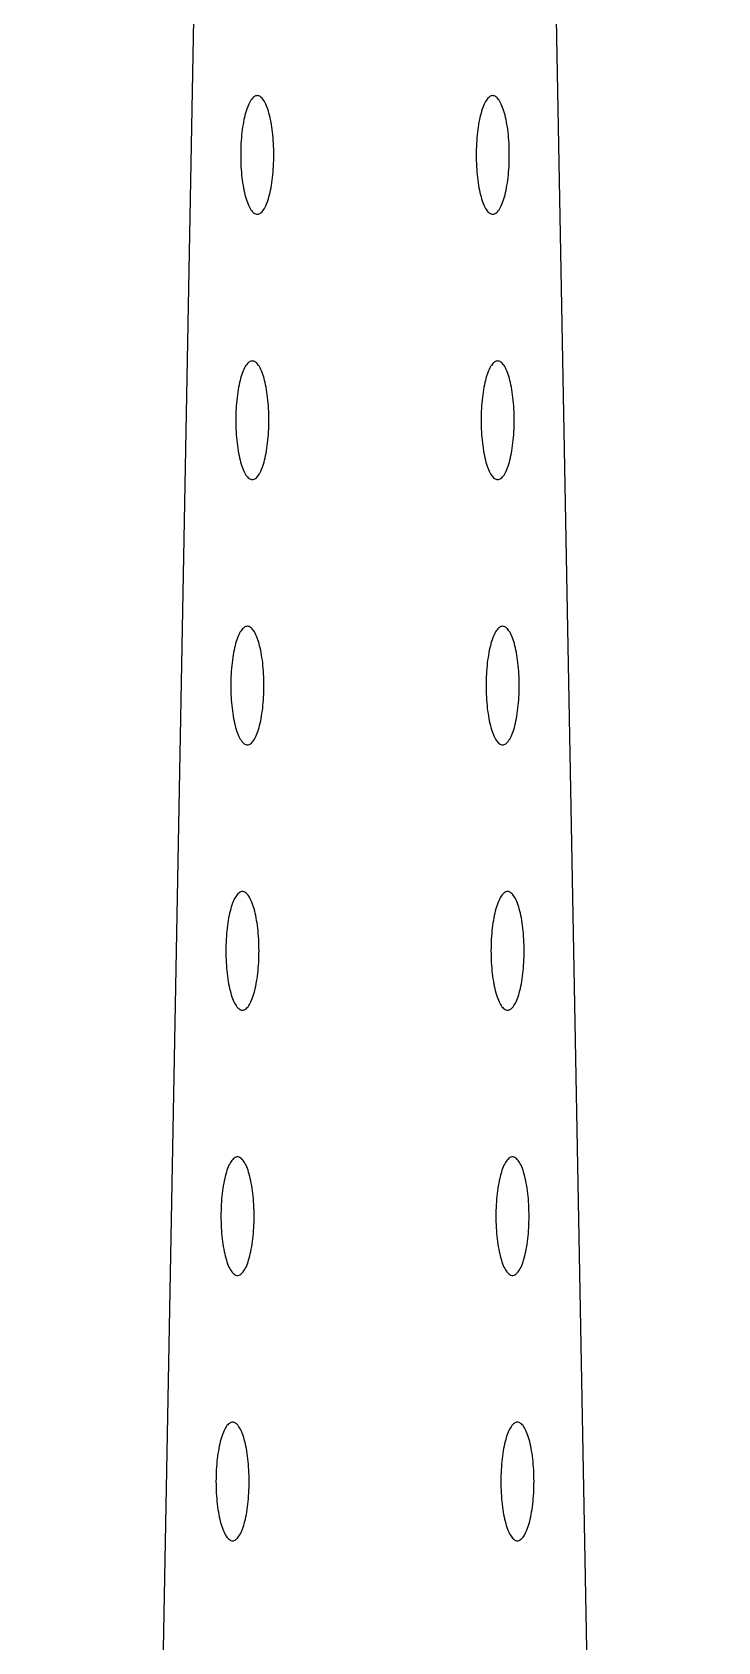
# Model space of a CAD drawing. Extents: x -1.3 to 1.3, y -33.6 to -9.7.
# Drawn here: x -1.29 to 1.29, y -27.56 to -21.5 of the extents above; entities that cross this region are included whole.
import ezdxf

# ---------------------------------------------------------------- set-up
doc = ezdxf.new("R2010")
doc.units = 0
doc.layers.get('0').update_dxf_attribs({"linetype": 'CONTINUOUS'})

msp = doc.modelspace()

# ---------------------------------------------------------------- linework, layer by layer
msp.add_lwpolyline([(-0.996759, -31.628979), (-0.998419, -31.628979, 0.00880024), (-1.292748, -33.628979), (1.292748, -33.628979, 0.00880024), (0.998419, -31.628979), (0.996759, -31.628979, -0.40877184), (0.87178, -31.506306), (0.47468, -10.176365, 0.98675719), (-0.47468, -10.176365), (-0.87178, -31.506306, -0.40877184)], format="xyb", close=True)
for points in [[(-0.444004, -22.1829, 0), (-0.440938, -22.1827, 0), (-0.437878, -22.1819, 0), (-0.434834, -22.1805, 0), (-0.431811, -22.1786, 0), (-0.428818, -22.1762, 0), (-0.425862, -22.1733, 0), (-0.422949, -22.1699, 0), (-0.420087, -22.1659, 0), (-0.417282, -22.1615, 0), (-0.414542, -22.1566, 0), (-0.411873, -22.1511, 0), (-0.409281, -22.1453, 0), (-0.406773, -22.139, 0), (-0.404355, -22.1322, 0), (-0.402032, -22.1251, 0), (-0.39981, -22.1175, 0), (-0.397695, -22.1096, 0), (-0.395691, -22.1013, 0), (-0.393804, -22.0926, 0), (-0.392037, -22.0836, 0), (-0.390396, -22.0744, 0), (-0.388884, -22.0648, 0), (-0.387505, -22.055, 0), (-0.386262, -22.045, 0), (-0.385158, -22.0348, 0), (-0.384196, -22.0244, 0), (-0.383377, -22.0138, 0), (-0.382705, -22.0031, 0), (-0.382181, -21.9923, 0), (-0.381805, -21.9814, 0), (-0.38158, -21.9705, 0), (-0.381504, -21.9595, 0), (-0.38158, -21.9486, 0), (-0.381805, -21.9376, 0), (-0.382181, -21.9268, 0), (-0.382705, -21.9159, 0), (-0.383377, -21.9052, 0), (-0.384196, -21.8947, 0), (-0.385158, -21.8843, 0), (-0.386262, -21.874, 0), (-0.387505, -21.864, 0), (-0.388884, -21.8542, 0), (-0.390396, -21.8447, 0), (-0.392037, -21.8354, 0), (-0.393804, -21.8265, 0), (-0.395691, -21.8178, 0), (-0.397695, -21.8095, 0), (-0.39981, -21.8016, 0), (-0.402032, -21.794, 0), (-0.404355, -21.7868, 0), (-0.406773, -21.7801, 0), (-0.409281, -21.7738, 0), (-0.411873, -21.7679, 0), (-0.414542, -21.7625, 0), (-0.417282, -21.7576, 0), (-0.420087, -21.7531, 0), (-0.422949, -21.7492, 0), (-0.425862, -21.7458, 0), (-0.428818, -21.7428, 0), (-0.431811, -21.7404, 0), (-0.434834, -21.7385, 0), (-0.437878, -21.7372, 0), (-0.440938, -21.7364, 0), (-0.444004, -21.7361, 0), (-0.447071, -21.7364, 0), (-0.45013, -21.7372, 0), (-0.453175, -21.7385, 0), (-0.456197, -21.7404, 0), (-0.459191, -21.7428, 0), (-0.462147, -21.7458, 0), (-0.46506, -21.7492, 0), (-0.467922, -21.7531, 0), (-0.470727, -21.7576, 0), (-0.473467, -21.7625, 0), (-0.476136, -21.7679, 0), (-0.478727, -21.7738, 0), (-0.481236, -21.7801, 0), (-0.483654, -21.7868, 0), (-0.485977, -21.794, 0), (-0.488198, -21.8016, 0), (-0.490314, -21.8095, 0), (-0.492317, -21.8178, 0), (-0.494205, -21.8265, 0), (-0.495971, -21.8354, 0), (-0.497612, -21.8447, 0), (-0.499124, -21.8542, 0), (-0.500504, -21.864, 0), (-0.501747, -21.874, 0), (-0.502851, -21.8843, 0), (-0.503813, -21.8947, 0), (-0.504631, -21.9052, 0), (-0.505303, -21.9159, 0), (-0.505828, -21.9268, 0), (-0.506203, -21.9376, 0), (-0.506429, -21.9486, 0), (-0.506504, -21.9595, 0), (-0.506429, -21.9705, 0), (-0.506203, -21.9814, 0), (-0.505828, -21.9923, 0), (-0.505303, -22.0031, 0), (-0.504631, -22.0138, 0), (-0.503813, -22.0244, 0), (-0.502851, -22.0348, 0), (-0.501747, -22.045, 0), (-0.500504, -22.055, 0), (-0.499124, -22.0648, 0), (-0.497612, -22.0744, 0), (-0.495971, -22.0836, 0), (-0.494205, -22.0926, 0), (-0.492317, -22.1013, 0), (-0.490314, -22.1096, 0), (-0.488198, -22.1175, 0), (-0.485977, -22.1251, 0), (-0.483654, -22.1322, 0), (-0.481236, -22.139, 0), (-0.478727, -22.1453, 0), (-0.476136, -22.1511, 0), (-0.473467, -22.1566, 0), (-0.470727, -22.1615, 0), (-0.467922, -22.1659, 0), (-0.46506, -22.1699, 0), (-0.462147, -22.1733, 0), (-0.459191, -22.1762, 0), (-0.456197, -22.1786, 0), (-0.453175, -22.1805, 0), (-0.45013, -22.1819, 0), (-0.447071, -22.1827, 0), (-0.444004, -22.1829, 0)], [(0.444004, -22.1829, 0), (0.447071, -22.1827, 0), (0.45013, -22.1819, 0), (0.453175, -22.1805, 0), (0.456197, -22.1786, 0), (0.459191, -22.1762, 0), (0.462147, -22.1733, 0), (0.46506, -22.1699, 0), (0.467922, -22.1659, 0), (0.470727, -22.1615, 0), (0.473467, -22.1566, 0), (0.476136, -22.1511, 0), (0.478727, -22.1453, 0), (0.481236, -22.139, 0), (0.483654, -22.1322, 0), (0.485977, -22.1251, 0), (0.488198, -22.1175, 0), (0.490314, -22.1096, 0), (0.492317, -22.1013, 0), (0.494205, -22.0926, 0), (0.495971, -22.0836, 0), (0.497612, -22.0744, 0), (0.499124, -22.0648, 0), (0.500504, -22.055, 0), (0.501747, -22.045, 0), (0.502851, -22.0348, 0), (0.503813, -22.0244, 0), (0.504631, -22.0138, 0), (0.505303, -22.0031, 0), (0.505828, -21.9923, 0), (0.506203, -21.9814, 0), (0.506429, -21.9705, 0), (0.506504, -21.9595, 0), (0.506429, -21.9486, 0), (0.506203, -21.9376, 0), (0.505828, -21.9268, 0), (0.505303, -21.9159, 0), (0.504631, -21.9052, 0), (0.503813, -21.8947, 0), (0.502851, -21.8843, 0), (0.501747, -21.874, 0), (0.500504, -21.864, 0), (0.499124, -21.8542, 0), (0.497612, -21.8447, 0), (0.495971, -21.8354, 0), (0.494205, -21.8265, 0), (0.492317, -21.8178, 0), (0.490314, -21.8095, 0), (0.488198, -21.8016, 0), (0.485977, -21.794, 0), (0.483654, -21.7868, 0), (0.481236, -21.7801, 0), (0.478727, -21.7738, 0), (0.476136, -21.7679, 0), (0.473467, -21.7625, 0), (0.470727, -21.7576, 0), (0.467922, -21.7531, 0), (0.46506, -21.7492, 0), (0.462147, -21.7458, 0), (0.459191, -21.7428, 0), (0.456197, -21.7404, 0), (0.453175, -21.7385, 0), (0.45013, -21.7372, 0), (0.447071, -21.7364, 0), (0.444004, -21.7361, 0), (0.440938, -21.7364, 0), (0.437878, -21.7372, 0), (0.434834, -21.7385, 0), (0.431811, -21.7404, 0), (0.428818, -21.7428, 0), (0.425862, -21.7458, 0), (0.422949, -21.7492, 0), (0.420087, -21.7531, 0), (0.417282, -21.7576, 0), (0.414542, -21.7625, 0), (0.411873, -21.7679, 0), (0.409281, -21.7738, 0), (0.406773, -21.7801, 0), (0.404355, -21.7868, 0), (0.402032, -21.794, 0), (0.39981, -21.8016, 0), (0.397695, -21.8095, 0), (0.395691, -21.8178, 0), (0.393804, -21.8265, 0), (0.392037, -21.8354, 0), (0.390396, -21.8447, 0), (0.388884, -21.8542, 0), (0.387505, -21.864, 0), (0.386262, -21.874, 0), (0.385158, -21.8843, 0), (0.384196, -21.8947, 0), (0.383377, -21.9052, 0), (0.382705, -21.9159, 0), (0.382181, -21.9268, 0), (0.381805, -21.9376, 0), (0.38158, -21.9486, 0), (0.381504, -21.9595, 0), (0.38158, -21.9705, 0), (0.381805, -21.9814, 0), (0.382181, -21.9923, 0), (0.382705, -22.0031, 0), (0.383377, -22.0138, 0), (0.384196, -22.0244, 0), (0.385158, -22.0348, 0), (0.386262, -22.045, 0), (0.387505, -22.055, 0), (0.388884, -22.0648, 0), (0.390396, -22.0744, 0), (0.392037, -22.0836, 0), (0.393804, -22.0926, 0), (0.395691, -22.1013, 0), (0.397695, -22.1096, 0), (0.39981, -22.1175, 0), (0.402032, -22.1251, 0), (0.404355, -22.1322, 0), (0.406773, -22.139, 0), (0.409281, -22.1453, 0), (0.411873, -22.1511, 0), (0.414542, -22.1566, 0), (0.417282, -22.1615, 0), (0.420087, -22.1659, 0), (0.422949, -22.1699, 0), (0.425862, -22.1733, 0), (0.428818, -22.1762, 0), (0.431811, -22.1786, 0), (0.434834, -22.1805, 0), (0.437878, -22.1819, 0), (0.440938, -22.1827, 0), (0.444004, -22.1829, 0)], [(-0.462618, -23.1828, 0), (-0.459551, -23.1825, 0), (-0.456492, -23.1817, 0), (-0.453447, -23.1803, 0), (-0.450425, -23.1785, 0), (-0.447432, -23.1761, 0), (-0.444475, -23.1731, 0), (-0.441563, -23.1697, 0), (-0.4387, -23.1658, 0), (-0.435896, -23.1613, 0), (-0.433156, -23.1564, 0), (-0.430487, -23.151, 0), (-0.427895, -23.1451, 0), (-0.425387, -23.1388, 0), (-0.422969, -23.132, 0), (-0.420646, -23.1249, 0), (-0.418424, -23.1173, 0), (-0.416309, -23.1094, 0), (-0.414305, -23.1011, 0), (-0.412418, -23.0924, 0), (-0.410651, -23.0835, 0), (-0.40901, -23.0742, 0), (-0.407498, -23.0647, 0), (-0.406119, -23.0549, 0), (-0.404876, -23.0448, 0), (-0.403772, -23.0346, 0), (-0.402809, -23.0242, 0), (-0.401991, -23.0136, 0), (-0.401319, -23.0029, 0), (-0.400795, -22.9921, 0), (-0.400419, -22.9813, 0), (-0.400193, -22.9703, 0), (-0.400118, -22.9594, 0), (-0.400193, -22.9484, 0), (-0.400419, -22.9375, 0), (-0.400795, -22.9266, 0), (-0.401319, -22.9158, 0), (-0.401991, -22.9051, 0), (-0.402809, -22.8945, 0), (-0.403772, -22.8841, 0), (-0.404876, -22.8739, 0), (-0.406119, -22.8638, 0), (-0.407498, -22.854, 0), (-0.40901, -22.8445, 0), (-0.410651, -22.8352, 0), (-0.412418, -22.8263, 0), (-0.414305, -22.8176, 0), (-0.416309, -22.8093, 0), (-0.418424, -22.8014, 0), (-0.420646, -22.7938, 0), (-0.422969, -22.7867, 0), (-0.425387, -22.7799, 0), (-0.427895, -22.7736, 0), (-0.430487, -22.7677, 0), (-0.433156, -22.7623, 0), (-0.435896, -22.7574, 0), (-0.4387, -22.753, 0), (-0.441563, -22.749, 0), (-0.444475, -22.7456, 0), (-0.447432, -22.7427, 0), (-0.450425, -22.7403, 0), (-0.453447, -22.7384, 0), (-0.456492, -22.737, 0), (-0.459551, -22.7362, 0), (-0.462618, -22.736, 0), (-0.465685, -22.7362, 0), (-0.468744, -22.737, 0), (-0.471789, -22.7384, 0), (-0.474811, -22.7403, 0), (-0.477804, -22.7427, 0), (-0.480761, -22.7456, 0), (-0.483674, -22.749, 0), (-0.486536, -22.753, 0), (-0.48934, -22.7574, 0), (-0.49208, -22.7623, 0), (-0.49475, -22.7677, 0), (-0.497341, -22.7736, 0), (-0.499849, -22.7799, 0), (-0.502268, -22.7867, 0), (-0.504591, -22.7938, 0), (-0.506812, -22.8014, 0), (-0.508928, -22.8093, 0), (-0.510931, -22.8176, 0), (-0.512819, -22.8263, 0), (-0.514585, -22.8352, 0), (-0.516226, -22.8445, 0), (-0.517738, -22.854, 0), (-0.519117, -22.8638, 0), (-0.520361, -22.8739, 0), (-0.521465, -22.8841, 0), (-0.522427, -22.8945, 0), (-0.523245, -22.9051, 0), (-0.523917, -22.9158, 0), (-0.524442, -22.9266, 0), (-0.524817, -22.9375, 0), (-0.525043, -22.9484, 0), (-0.525118, -22.9594, 0), (-0.525043, -22.9703, 0), (-0.524817, -22.9813, 0), (-0.524442, -22.9921, 0), (-0.523917, -23.0029, 0), (-0.523245, -23.0136, 0), (-0.522427, -23.0242, 0), (-0.521465, -23.0346, 0), (-0.520361, -23.0448, 0), (-0.519117, -23.0549, 0), (-0.517738, -23.0647, 0), (-0.516226, -23.0742, 0), (-0.514585, -23.0835, 0), (-0.512819, -23.0924, 0), (-0.510931, -23.1011, 0), (-0.508928, -23.1094, 0), (-0.506812, -23.1173, 0), (-0.504591, -23.1249, 0), (-0.502268, -23.132, 0), (-0.499849, -23.1388, 0), (-0.497341, -23.1451, 0), (-0.49475, -23.151, 0), (-0.49208, -23.1564, 0), (-0.48934, -23.1613, 0), (-0.486536, -23.1658, 0), (-0.483674, -23.1697, 0), (-0.480761, -23.1731, 0), (-0.477804, -23.1761, 0), (-0.474811, -23.1785, 0), (-0.471789, -23.1803, 0), (-0.468744, -23.1817, 0), (-0.465685, -23.1825, 0), (-0.462618, -23.1828, 0)], [(0.462618, -23.1828, 0), (0.465685, -23.1825, 0), (0.468744, -23.1817, 0), (0.471789, -23.1803, 0), (0.474811, -23.1785, 0), (0.477804, -23.1761, 0), (0.480761, -23.1731, 0), (0.483674, -23.1697, 0), (0.486536, -23.1658, 0), (0.48934, -23.1613, 0), (0.49208, -23.1564, 0), (0.49475, -23.151, 0), (0.497341, -23.1451, 0), (0.499849, -23.1388, 0), (0.502268, -23.132, 0), (0.504591, -23.1249, 0), (0.506812, -23.1173, 0), (0.508928, -23.1094, 0), (0.510931, -23.1011, 0), (0.512819, -23.0924, 0), (0.514585, -23.0835, 0), (0.516226, -23.0742, 0), (0.517738, -23.0647, 0), (0.519117, -23.0549, 0), (0.520361, -23.0448, 0), (0.521465, -23.0346, 0), (0.522427, -23.0242, 0), (0.523245, -23.0136, 0), (0.523917, -23.0029, 0), (0.524442, -22.9921, 0), (0.524817, -22.9813, 0), (0.525043, -22.9703, 0), (0.525118, -22.9594, 0), (0.525043, -22.9484, 0), (0.524817, -22.9375, 0), (0.524442, -22.9266, 0), (0.523917, -22.9158, 0), (0.523245, -22.9051, 0), (0.522427, -22.8945, 0), (0.521465, -22.8841, 0), (0.520361, -22.8739, 0), (0.519117, -22.8638, 0), (0.517738, -22.854, 0), (0.516226, -22.8445, 0), (0.514585, -22.8352, 0), (0.512819, -22.8263, 0), (0.510931, -22.8176, 0), (0.508928, -22.8093, 0), (0.506812, -22.8014, 0), (0.504591, -22.7938, 0), (0.502268, -22.7867, 0), (0.499849, -22.7799, 0), (0.497341, -22.7736, 0), (0.49475, -22.7677, 0), (0.49208, -22.7623, 0), (0.48934, -22.7574, 0), (0.486536, -22.753, 0), (0.483674, -22.749, 0), (0.480761, -22.7456, 0), (0.477804, -22.7427, 0), (0.474811, -22.7403, 0), (0.471789, -22.7384, 0), (0.468744, -22.737, 0), (0.465685, -22.7362, 0), (0.462618, -22.736, 0), (0.459551, -22.7362, 0), (0.456492, -22.737, 0), (0.453447, -22.7384, 0), (0.450425, -22.7403, 0), (0.447432, -22.7427, 0), (0.444475, -22.7456, 0), (0.441563, -22.749, 0), (0.4387, -22.753, 0), (0.435896, -22.7574, 0), (0.433156, -22.7623, 0), (0.430487, -22.7677, 0), (0.427895, -22.7736, 0), (0.425387, -22.7799, 0), (0.422969, -22.7867, 0), (0.420646, -22.7938, 0), (0.418424, -22.8014, 0), (0.416309, -22.8093, 0), (0.414305, -22.8176, 0), (0.412418, -22.8263, 0), (0.410651, -22.8352, 0), (0.40901, -22.8445, 0), (0.407498, -22.854, 0), (0.406119, -22.8638, 0), (0.404876, -22.8739, 0), (0.403772, -22.8841, 0), (0.402809, -22.8945, 0), (0.401991, -22.9051, 0), (0.401319, -22.9158, 0), (0.400795, -22.9266, 0), (0.400419, -22.9375, 0), (0.400193, -22.9484, 0), (0.400118, -22.9594, 0), (0.400193, -22.9703, 0), (0.400419, -22.9813, 0), (0.400795, -22.9921, 0), (0.401319, -23.0029, 0), (0.401991, -23.0136, 0), (0.402809, -23.0242, 0), (0.403772, -23.0346, 0), (0.404876, -23.0448, 0), (0.406119, -23.0549, 0), (0.407498, -23.0647, 0), (0.40901, -23.0742, 0), (0.410651, -23.0835, 0), (0.412418, -23.0924, 0), (0.414305, -23.1011, 0), (0.416309, -23.1094, 0), (0.418424, -23.1173, 0), (0.420646, -23.1249, 0), (0.422969, -23.132, 0), (0.425387, -23.1388, 0), (0.427895, -23.1451, 0), (0.430487, -23.151, 0), (0.433156, -23.1564, 0), (0.435896, -23.1613, 0), (0.4387, -23.1658, 0), (0.441563, -23.1697, 0), (0.444475, -23.1731, 0), (0.447432, -23.1761, 0), (0.450425, -23.1785, 0), (0.453447, -23.1803, 0), (0.456492, -23.1817, 0), (0.459551, -23.1825, 0), (0.462618, -23.1828, 0)], [(-0.481232, -24.1826, 0), (-0.478165, -24.1823, 0), (-0.475106, -24.1815, 0), (-0.472061, -24.1802, 0), (-0.469039, -24.1783, 0), (-0.466046, -24.1759, 0), (-0.463089, -24.173, 0), (-0.460176, -24.1695, 0), (-0.457314, -24.1656, 0), (-0.45451, -24.1611, 0), (-0.45177, -24.1562, 0), (-0.4491, -24.1508, 0), (-0.446509, -24.1449, 0), (-0.444001, -24.1386, 0), (-0.441582, -24.1319, 0), (-0.439259, -24.1247, 0), (-0.437038, -24.1172, 0), (-0.434922, -24.1092, 0), (-0.432919, -24.1009, 0), (-0.431031, -24.0923, 0), (-0.429265, -24.0833, 0), (-0.427624, -24.074, 0), (-0.426112, -24.0645, 0), (-0.424733, -24.0547, 0), (-0.423489, -24.0447, 0), (-0.422385, -24.0344, 0), (-0.421423, -24.024, 0), (-0.420605, -24.0135, 0), (-0.419933, -24.0028, 0), (-0.419408, -23.992, 0), (-0.419033, -23.9811, 0), (-0.418807, -23.9701, 0), (-0.418732, -23.9592, 0), (-0.418807, -23.9482, 0), (-0.419033, -23.9373, 0), (-0.419408, -23.9264, 0), (-0.419933, -23.9156, 0), (-0.420605, -23.9049, 0), (-0.421423, -23.8943, 0), (-0.422385, -23.8839, 0), (-0.423489, -23.8737, 0), (-0.424733, -23.8637, 0), (-0.426112, -23.8539, 0), (-0.427624, -23.8443, 0), (-0.429265, -23.8351, 0), (-0.431031, -23.8261, 0), (-0.432919, -23.8175, 0), (-0.434922, -23.8092, 0), (-0.437038, -23.8012, 0), (-0.439259, -23.7937, 0), (-0.441582, -23.7865, 0), (-0.444001, -23.7797, 0), (-0.446509, -23.7734, 0), (-0.4491, -23.7676, 0), (-0.45177, -23.7622, 0), (-0.45451, -23.7572, 0), (-0.457314, -23.7528, 0), (-0.460176, -23.7488, 0), (-0.463089, -23.7454, 0), (-0.466046, -23.7425, 0), (-0.469039, -23.7401, 0), (-0.472061, -23.7382, 0), (-0.475106, -23.7369, 0), (-0.478165, -23.7361, 0), (-0.481232, -23.7358, 0), (-0.484299, -23.7361, 0), (-0.487358, -23.7369, 0), (-0.490403, -23.7382, 0), (-0.493425, -23.7401, 0), (-0.496418, -23.7425, 0), (-0.499375, -23.7454, 0), (-0.502288, -23.7488, 0), (-0.50515, -23.7528, 0), (-0.507954, -23.7572, 0), (-0.510694, -23.7622, 0), (-0.513363, -23.7676, 0), (-0.515955, -23.7734, 0), (-0.518463, -23.7797, 0), (-0.520881, -23.7865, 0), (-0.523204, -23.7937, 0), (-0.525426, -23.8012, 0), (-0.527541, -23.8092, 0), (-0.529545, -23.8175, 0), (-0.531432, -23.8261, 0), (-0.533199, -23.8351, 0), (-0.53484, -23.8443, 0), (-0.536352, -23.8539, 0), (-0.537731, -23.8637, 0), (-0.538974, -23.8737, 0), (-0.540078, -23.8839, 0), (-0.541041, -23.8943, 0), (-0.541859, -23.9049, 0), (-0.542531, -23.9156, 0), (-0.543055, -23.9264, 0), (-0.543431, -23.9373, 0), (-0.543657, -23.9482, 0), (-0.543732, -23.9592, 0), (-0.543657, -23.9701, 0), (-0.543431, -23.9811, 0), (-0.543055, -23.992, 0), (-0.542531, -24.0028, 0), (-0.541859, -24.0135, 0), (-0.541041, -24.024, 0), (-0.540078, -24.0344, 0), (-0.538974, -24.0447, 0), (-0.537731, -24.0547, 0), (-0.536352, -24.0645, 0), (-0.53484, -24.074, 0), (-0.533199, -24.0833, 0), (-0.531432, -24.0923, 0), (-0.529545, -24.1009, 0), (-0.527541, -24.1092, 0), (-0.525426, -24.1172, 0), (-0.523204, -24.1247, 0), (-0.520881, -24.1319, 0), (-0.518463, -24.1386, 0), (-0.515955, -24.1449, 0), (-0.513363, -24.1508, 0), (-0.510694, -24.1562, 0), (-0.507954, -24.1611, 0), (-0.50515, -24.1656, 0), (-0.502288, -24.1695, 0), (-0.499375, -24.173, 0), (-0.496418, -24.1759, 0), (-0.493425, -24.1783, 0), (-0.490403, -24.1802, 0), (-0.487358, -24.1815, 0), (-0.484299, -24.1823, 0), (-0.481232, -24.1826, 0)], [(0.481232, -24.1826, 0), (0.484299, -24.1823, 0), (0.487358, -24.1815, 0), (0.490403, -24.1802, 0), (0.493425, -24.1783, 0), (0.496418, -24.1759, 0), (0.499375, -24.173, 0), (0.502288, -24.1695, 0), (0.50515, -24.1656, 0), (0.507954, -24.1611, 0), (0.510694, -24.1562, 0), (0.513363, -24.1508, 0), (0.515955, -24.1449, 0), (0.518463, -24.1386, 0), (0.520881, -24.1319, 0), (0.523204, -24.1247, 0), (0.525426, -24.1172, 0), (0.527541, -24.1092, 0), (0.529545, -24.1009, 0), (0.531432, -24.0923, 0), (0.533199, -24.0833, 0), (0.53484, -24.074, 0), (0.536352, -24.0645, 0), (0.537731, -24.0547, 0), (0.538974, -24.0447, 0), (0.540078, -24.0344, 0), (0.541041, -24.024, 0), (0.541859, -24.0135, 0), (0.542531, -24.0028, 0), (0.543055, -23.992, 0), (0.543431, -23.9811, 0), (0.543657, -23.9701, 0), (0.543732, -23.9592, 0), (0.543657, -23.9482, 0), (0.543431, -23.9373, 0), (0.543055, -23.9264, 0), (0.542531, -23.9156, 0), (0.541859, -23.9049, 0), (0.541041, -23.8943, 0), (0.540078, -23.8839, 0), (0.538974, -23.8737, 0), (0.537731, -23.8637, 0), (0.536352, -23.8539, 0), (0.53484, -23.8443, 0), (0.533199, -23.8351, 0), (0.531432, -23.8261, 0), (0.529545, -23.8175, 0), (0.527541, -23.8092, 0), (0.525426, -23.8012, 0), (0.523204, -23.7937, 0), (0.520881, -23.7865, 0), (0.518463, -23.7797, 0), (0.515955, -23.7734, 0), (0.513363, -23.7676, 0), (0.510694, -23.7622, 0), (0.507954, -23.7572, 0), (0.50515, -23.7528, 0), (0.502288, -23.7488, 0), (0.499375, -23.7454, 0), (0.496418, -23.7425, 0), (0.493425, -23.7401, 0), (0.490403, -23.7382, 0), (0.487358, -23.7369, 0), (0.484299, -23.7361, 0), (0.481232, -23.7358, 0), (0.478165, -23.7361, 0), (0.475106, -23.7369, 0), (0.472061, -23.7382, 0), (0.469039, -23.7401, 0), (0.466046, -23.7425, 0), (0.463089, -23.7454, 0), (0.460176, -23.7488, 0), (0.457314, -23.7528, 0), (0.45451, -23.7572, 0), (0.45177, -23.7622, 0), (0.4491, -23.7676, 0), (0.446509, -23.7734, 0), (0.444001, -23.7797, 0), (0.441582, -23.7865, 0), (0.439259, -23.7937, 0), (0.437038, -23.8012, 0), (0.434922, -23.8092, 0), (0.432919, -23.8175, 0), (0.431031, -23.8261, 0), (0.429265, -23.8351, 0), (0.427624, -23.8443, 0), (0.426112, -23.8539, 0), (0.424733, -23.8637, 0), (0.423489, -23.8737, 0), (0.422385, -23.8839, 0), (0.421423, -23.8943, 0), (0.420605, -23.9049, 0), (0.419933, -23.9156, 0), (0.419408, -23.9264, 0), (0.419033, -23.9373, 0), (0.418807, -23.9482, 0), (0.418732, -23.9592, 0), (0.418807, -23.9701, 0), (0.419033, -23.9811, 0), (0.419408, -23.992, 0), (0.419933, -24.0028, 0), (0.420605, -24.0135, 0), (0.421423, -24.024, 0), (0.422385, -24.0344, 0), (0.423489, -24.0447, 0), (0.424733, -24.0547, 0), (0.426112, -24.0645, 0), (0.427624, -24.074, 0), (0.429265, -24.0833, 0), (0.431031, -24.0923, 0), (0.432919, -24.1009, 0), (0.434922, -24.1092, 0), (0.437038, -24.1172, 0), (0.439259, -24.1247, 0), (0.441582, -24.1319, 0), (0.444001, -24.1386, 0), (0.446509, -24.1449, 0), (0.4491, -24.1508, 0), (0.45177, -24.1562, 0), (0.45451, -24.1611, 0), (0.457314, -24.1656, 0), (0.460176, -24.1695, 0), (0.463089, -24.173, 0), (0.466046, -24.1759, 0), (0.469039, -24.1783, 0), (0.472061, -24.1802, 0), (0.475106, -24.1815, 0), (0.478165, -24.1823, 0), (0.481232, -24.1826, 0)], [(-0.499846, -25.1824, 0), (-0.496779, -25.1821, 0), (-0.49372, -25.1813, 0), (-0.490675, -25.18, 0), (-0.487653, -25.1781, 0), (-0.484659, -25.1757, 0), (-0.481703, -25.1728, 0), (-0.47879, -25.1694, 0), (-0.475928, -25.1654, 0), (-0.473124, -25.161, 0), (-0.470383, -25.156, 0), (-0.467714, -25.1506, 0), (-0.465123, -25.1448, 0), (-0.462615, -25.1384, 0), (-0.460196, -25.1317, 0), (-0.457873, -25.1245, 0), (-0.455652, -25.117, 0), (-0.453536, -25.109, 0), (-0.451533, -25.1007, 0), (-0.449645, -25.0921, 0), (-0.447879, -25.0831, 0), (-0.446238, -25.0739, 0), (-0.444726, -25.0643, 0), (-0.443346, -25.0545, 0), (-0.442103, -25.0445, 0), (-0.440999, -25.0343, 0), (-0.440037, -25.0239, 0), (-0.439219, -25.0133, 0), (-0.438547, -25.0026, 0), (-0.438022, -24.9918, 0), (-0.437647, -24.9809, 0), (-0.437421, -24.97, 0), (-0.437346, -24.959, 0), (-0.437421, -24.948, 0), (-0.437647, -24.9371, 0), (-0.438022, -24.9262, 0), (-0.438547, -24.9154, 0), (-0.439219, -24.9047, 0), (-0.440037, -24.8942, 0), (-0.440999, -24.8837, 0), (-0.442103, -24.8735, 0), (-0.443346, -24.8635, 0), (-0.444726, -24.8537, 0), (-0.446238, -24.8442, 0), (-0.447879, -24.8349, 0), (-0.449645, -24.8259, 0), (-0.451533, -24.8173, 0), (-0.453536, -24.809, 0), (-0.455652, -24.801, 0), (-0.457873, -24.7935, 0), (-0.460196, -24.7863, 0), (-0.462615, -24.7796, 0), (-0.465123, -24.7733, 0), (-0.467714, -24.7674, 0), (-0.470383, -24.762, 0), (-0.473124, -24.7571, 0), (-0.475928, -24.7526, 0), (-0.47879, -24.7487, 0), (-0.481703, -24.7452, 0), (-0.484659, -24.7423, 0), (-0.487653, -24.7399, 0), (-0.490675, -24.738, 0), (-0.49372, -24.7367, 0), (-0.496779, -24.7359, 0), (-0.499846, -24.7356, 0), (-0.502912, -24.7359, 0), (-0.505972, -24.7367, 0), (-0.509016, -24.738, 0), (-0.512039, -24.7399, 0), (-0.515032, -24.7423, 0), (-0.517989, -24.7452, 0), (-0.520901, -24.7487, 0), (-0.523763, -24.7526, 0), (-0.526568, -24.7571, 0), (-0.529308, -24.762, 0), (-0.531977, -24.7674, 0), (-0.534569, -24.7733, 0), (-0.537077, -24.7796, 0), (-0.539495, -24.7863, 0), (-0.541818, -24.7935, 0), (-0.54404, -24.801, 0), (-0.546155, -24.809, 0), (-0.548159, -24.8173, 0), (-0.550046, -24.8259, 0), (-0.551813, -24.8349, 0), (-0.553454, -24.8442, 0), (-0.554966, -24.8537, 0), (-0.556345, -24.8635, 0), (-0.557588, -24.8735, 0), (-0.558692, -24.8837, 0), (-0.559654, -24.8942, 0), (-0.560473, -24.9047, 0), (-0.561145, -24.9154, 0), (-0.561669, -24.9262, 0), (-0.562045, -24.9371, 0), (-0.56227, -24.948, 0), (-0.562346, -24.959, 0), (-0.56227, -24.97, 0), (-0.562045, -24.9809, 0), (-0.561669, -24.9918, 0), (-0.561145, -25.0026, 0), (-0.560473, -25.0133, 0), (-0.559654, -25.0239, 0), (-0.558692, -25.0343, 0), (-0.557588, -25.0445, 0), (-0.556345, -25.0545, 0), (-0.554966, -25.0643, 0), (-0.553454, -25.0739, 0), (-0.551813, -25.0831, 0), (-0.550046, -25.0921, 0), (-0.548159, -25.1007, 0), (-0.546155, -25.109, 0), (-0.54404, -25.117, 0), (-0.541818, -25.1245, 0), (-0.539495, -25.1317, 0), (-0.537077, -25.1384, 0), (-0.534569, -25.1448, 0), (-0.531977, -25.1506, 0), (-0.529308, -25.156, 0), (-0.526568, -25.161, 0), (-0.523763, -25.1654, 0), (-0.520901, -25.1694, 0), (-0.517989, -25.1728, 0), (-0.515032, -25.1757, 0), (-0.512039, -25.1781, 0), (-0.509016, -25.18, 0), (-0.505972, -25.1813, 0), (-0.502912, -25.1821, 0), (-0.499846, -25.1824, 0)], [(0.499846, -25.1824, 0), (0.502912, -25.1821, 0), (0.505972, -25.1813, 0), (0.509016, -25.18, 0), (0.512039, -25.1781, 0), (0.515032, -25.1757, 0), (0.517989, -25.1728, 0), (0.520901, -25.1694, 0), (0.523763, -25.1654, 0), (0.526568, -25.161, 0), (0.529308, -25.156, 0), (0.531977, -25.1506, 0), (0.534569, -25.1448, 0), (0.537077, -25.1384, 0), (0.539495, -25.1317, 0), (0.541818, -25.1245, 0), (0.54404, -25.117, 0), (0.546155, -25.109, 0), (0.548159, -25.1007, 0), (0.550046, -25.0921, 0), (0.551813, -25.0831, 0), (0.553454, -25.0739, 0), (0.554966, -25.0643, 0), (0.556345, -25.0545, 0), (0.557588, -25.0445, 0), (0.558692, -25.0343, 0), (0.559654, -25.0239, 0), (0.560473, -25.0133, 0), (0.561145, -25.0026, 0), (0.561669, -24.9918, 0), (0.562045, -24.9809, 0), (0.56227, -24.97, 0), (0.562346, -24.959, 0), (0.56227, -24.948, 0), (0.562045, -24.9371, 0), (0.561669, -24.9262, 0), (0.561145, -24.9154, 0), (0.560473, -24.9047, 0), (0.559654, -24.8942, 0), (0.558692, -24.8837, 0), (0.557588, -24.8735, 0), (0.556345, -24.8635, 0), (0.554966, -24.8537, 0), (0.553454, -24.8442, 0), (0.551813, -24.8349, 0), (0.550046, -24.8259, 0), (0.548159, -24.8173, 0), (0.546155, -24.809, 0), (0.54404, -24.801, 0), (0.541818, -24.7935, 0), (0.539495, -24.7863, 0), (0.537077, -24.7796, 0), (0.534569, -24.7733, 0), (0.531977, -24.7674, 0), (0.529308, -24.762, 0), (0.526568, -24.7571, 0), (0.523763, -24.7526, 0), (0.520901, -24.7487, 0), (0.517989, -24.7452, 0), (0.515032, -24.7423, 0), (0.512039, -24.7399, 0), (0.509016, -24.738, 0), (0.505972, -24.7367, 0), (0.502912, -24.7359, 0), (0.499846, -24.7356, 0), (0.496779, -24.7359, 0), (0.49372, -24.7367, 0), (0.490675, -24.738, 0), (0.487653, -24.7399, 0), (0.484659, -24.7423, 0), (0.481703, -24.7452, 0), (0.47879, -24.7487, 0), (0.475928, -24.7526, 0), (0.473124, -24.7571, 0), (0.470383, -24.762, 0), (0.467714, -24.7674, 0), (0.465123, -24.7733, 0), (0.462615, -24.7796, 0), (0.460196, -24.7863, 0), (0.457873, -24.7935, 0), (0.455652, -24.801, 0), (0.453536, -24.809, 0), (0.451533, -24.8173, 0), (0.449645, -24.8259, 0), (0.447879, -24.8349, 0), (0.446238, -24.8442, 0), (0.444726, -24.8537, 0), (0.443346, -24.8635, 0), (0.442103, -24.8735, 0), (0.440999, -24.8837, 0), (0.440037, -24.8942, 0), (0.439219, -24.9047, 0), (0.438547, -24.9154, 0), (0.438022, -24.9262, 0), (0.437647, -24.9371, 0), (0.437421, -24.948, 0), (0.437346, -24.959, 0), (0.437421, -24.97, 0), (0.437647, -24.9809, 0), (0.438022, -24.9918, 0), (0.438547, -25.0026, 0), (0.439219, -25.0133, 0), (0.440037, -25.0239, 0), (0.440999, -25.0343, 0), (0.442103, -25.0445, 0), (0.443346, -25.0545, 0), (0.444726, -25.0643, 0), (0.446238, -25.0739, 0), (0.447879, -25.0831, 0), (0.449645, -25.0921, 0), (0.451533, -25.1007, 0), (0.453536, -25.109, 0), (0.455652, -25.117, 0), (0.457873, -25.1245, 0), (0.460196, -25.1317, 0), (0.462615, -25.1384, 0), (0.465123, -25.1448, 0), (0.467714, -25.1506, 0), (0.470383, -25.156, 0), (0.473124, -25.161, 0), (0.475928, -25.1654, 0), (0.47879, -25.1694, 0), (0.481703, -25.1728, 0), (0.484659, -25.1757, 0), (0.487653, -25.1781, 0), (0.490675, -25.18, 0), (0.49372, -25.1813, 0), (0.496779, -25.1821, 0), (0.499846, -25.1824, 0)], [(-0.51846, -26.1822, 0), (-0.515393, -26.182, 0), (-0.512333, -26.1812, 0), (-0.509289, -26.1798, 0), (-0.506266, -26.1779, 0), (-0.503273, -26.1755, 0), (-0.500317, -26.1726, 0), (-0.497404, -26.1692, 0), (-0.494542, -26.1652, 0), (-0.491737, -26.1608, 0), (-0.488997, -26.1559, 0), (-0.486328, -26.1505, 0), (-0.483736, -26.1446, 0), (-0.481228, -26.1383, 0), (-0.47881, -26.1315, 0), (-0.476487, -26.1244, 0), (-0.474265, -26.1168, 0), (-0.47215, -26.1089, 0), (-0.470146, -26.1006, 0), (-0.468259, -26.0919, 0), (-0.466493, -26.083, 0), (-0.464851, -26.0737, 0), (-0.463339, -26.0641, 0), (-0.46196, -26.0544, 0), (-0.460717, -26.0443, 0), (-0.459613, -26.0341, 0), (-0.458651, -26.0237, 0), (-0.457833, -26.0131, 0), (-0.45716, -26.0024, 0), (-0.456636, -25.9916, 0), (-0.45626, -25.9807, 0), (-0.456035, -25.9698, 0), (-0.45596, -25.9588, 0), (-0.456035, -25.9479, 0), (-0.45626, -25.9369, 0), (-0.456636, -25.9261, 0), (-0.45716, -25.9153, 0), (-0.457833, -25.9046, 0), (-0.458651, -25.894, 0), (-0.459613, -25.8836, 0), (-0.460717, -25.8733, 0), (-0.46196, -25.8633, 0), (-0.463339, -25.8535, 0), (-0.464851, -25.844, 0), (-0.466493, -25.8347, 0), (-0.468259, -25.8258, 0), (-0.470146, -25.8171, 0), (-0.47215, -25.8088, 0), (-0.474265, -25.8009, 0), (-0.476487, -25.7933, 0), (-0.47881, -25.7861, 0), (-0.481228, -25.7794, 0), (-0.483736, -25.7731, 0), (-0.486328, -25.7672, 0), (-0.488997, -25.7618, 0), (-0.491737, -25.7569, 0), (-0.494542, -25.7524, 0), (-0.497404, -25.7485, 0), (-0.500317, -25.7451, 0), (-0.503273, -25.7421, 0), (-0.506266, -25.7397, 0), (-0.509289, -25.7379, 0), (-0.512333, -25.7365, 0), (-0.515393, -25.7357, 0), (-0.51846, -25.7354, 0), (-0.521526, -25.7357, 0), (-0.524586, -25.7365, 0), (-0.52763, -25.7379, 0), (-0.530653, -25.7397, 0), (-0.533646, -25.7421, 0), (-0.536602, -25.7451, 0), (-0.539515, -25.7485, 0), (-0.542377, -25.7524, 0), (-0.545182, -25.7569, 0), (-0.547922, -25.7618, 0), (-0.550591, -25.7672, 0), (-0.553183, -25.7731, 0), (-0.555691, -25.7794, 0), (-0.558109, -25.7861, 0), (-0.560432, -25.7933, 0), (-0.562654, -25.8009, 0), (-0.564769, -25.8088, 0), (-0.566773, -25.8171, 0), (-0.56866, -25.8258, 0), (-0.570426, -25.8347, 0), (-0.572068, -25.844, 0), (-0.57358, -25.8535, 0), (-0.574959, -25.8633, 0), (-0.576202, -25.8733, 0), (-0.577306, -25.8836, 0), (-0.578268, -25.894, 0), (-0.579086, -25.9046, 0), (-0.579759, -25.9153, 0), (-0.580283, -25.9261, 0), (-0.580659, -25.9369, 0), (-0.580884, -25.9479, 0), (-0.58096, -25.9588, 0), (-0.580884, -25.9698, 0), (-0.580659, -25.9807, 0), (-0.580283, -25.9916, 0), (-0.579759, -26.0024, 0), (-0.579086, -26.0131, 0), (-0.578268, -26.0237, 0), (-0.577306, -26.0341, 0), (-0.576202, -26.0443, 0), (-0.574959, -26.0544, 0), (-0.57358, -26.0641, 0), (-0.572068, -26.0737, 0), (-0.570426, -26.083, 0), (-0.56866, -26.0919, 0), (-0.566773, -26.1006, 0), (-0.564769, -26.1089, 0), (-0.562654, -26.1168, 0), (-0.560432, -26.1244, 0), (-0.558109, -26.1315, 0), (-0.555691, -26.1383, 0), (-0.553183, -26.1446, 0), (-0.550591, -26.1505, 0), (-0.547922, -26.1559, 0), (-0.545182, -26.1608, 0), (-0.542377, -26.1652, 0), (-0.539515, -26.1692, 0), (-0.536602, -26.1726, 0), (-0.533646, -26.1755, 0), (-0.530653, -26.1779, 0), (-0.52763, -26.1798, 0), (-0.524586, -26.1812, 0), (-0.521526, -26.182, 0), (-0.51846, -26.1822, 0)], [(0.51846, -26.1822, 0), (0.521526, -26.182, 0), (0.524586, -26.1812, 0), (0.52763, -26.1798, 0), (0.530653, -26.1779, 0), (0.533646, -26.1755, 0), (0.536602, -26.1726, 0), (0.539515, -26.1692, 0), (0.542377, -26.1652, 0), (0.545182, -26.1608, 0), (0.547922, -26.1559, 0), (0.550591, -26.1505, 0), (0.553183, -26.1446, 0), (0.555691, -26.1383, 0), (0.558109, -26.1315, 0), (0.560432, -26.1244, 0), (0.562654, -26.1168, 0), (0.564769, -26.1089, 0), (0.566773, -26.1006, 0), (0.56866, -26.0919, 0), (0.570426, -26.083, 0), (0.572068, -26.0737, 0), (0.57358, -26.0641, 0), (0.574959, -26.0544, 0), (0.576202, -26.0443, 0), (0.577306, -26.0341, 0), (0.578268, -26.0237, 0), (0.579086, -26.0131, 0), (0.579759, -26.0024, 0), (0.580283, -25.9916, 0), (0.580659, -25.9807, 0), (0.580884, -25.9698, 0), (0.58096, -25.9588, 0), (0.580884, -25.9479, 0), (0.580659, -25.9369, 0), (0.580283, -25.9261, 0), (0.579759, -25.9153, 0), (0.579086, -25.9046, 0), (0.578268, -25.894, 0), (0.577306, -25.8836, 0), (0.576202, -25.8733, 0), (0.574959, -25.8633, 0), (0.57358, -25.8535, 0), (0.572068, -25.844, 0), (0.570426, -25.8347, 0), (0.56866, -25.8258, 0), (0.566773, -25.8171, 0), (0.564769, -25.8088, 0), (0.562654, -25.8009, 0), (0.560432, -25.7933, 0), (0.558109, -25.7861, 0), (0.555691, -25.7794, 0), (0.553183, -25.7731, 0), (0.550591, -25.7672, 0), (0.547922, -25.7618, 0), (0.545182, -25.7569, 0), (0.542377, -25.7524, 0), (0.539515, -25.7485, 0), (0.536602, -25.7451, 0), (0.533646, -25.7421, 0), (0.530653, -25.7397, 0), (0.52763, -25.7379, 0), (0.524586, -25.7365, 0), (0.521526, -25.7357, 0), (0.51846, -25.7354, 0), (0.515393, -25.7357, 0), (0.512333, -25.7365, 0), (0.509289, -25.7379, 0), (0.506266, -25.7397, 0), (0.503273, -25.7421, 0), (0.500317, -25.7451, 0), (0.497404, -25.7485, 0), (0.494542, -25.7524, 0), (0.491737, -25.7569, 0), (0.488997, -25.7618, 0), (0.486328, -25.7672, 0), (0.483736, -25.7731, 0), (0.481228, -25.7794, 0), (0.47881, -25.7861, 0), (0.476487, -25.7933, 0), (0.474265, -25.8009, 0), (0.47215, -25.8088, 0), (0.470146, -25.8171, 0), (0.468259, -25.8258, 0), (0.466493, -25.8347, 0), (0.464851, -25.844, 0), (0.463339, -25.8535, 0), (0.46196, -25.8633, 0), (0.460717, -25.8733, 0), (0.459613, -25.8836, 0), (0.458651, -25.894, 0), (0.457833, -25.9046, 0), (0.45716, -25.9153, 0), (0.456636, -25.9261, 0), (0.45626, -25.9369, 0), (0.456035, -25.9479, 0), (0.45596, -25.9588, 0), (0.456035, -25.9698, 0), (0.45626, -25.9807, 0), (0.456636, -25.9916, 0), (0.45716, -26.0024, 0), (0.457833, -26.0131, 0), (0.458651, -26.0237, 0), (0.459613, -26.0341, 0), (0.460717, -26.0443, 0), (0.46196, -26.0544, 0), (0.463339, -26.0641, 0), (0.464851, -26.0737, 0), (0.466493, -26.083, 0), (0.468259, -26.0919, 0), (0.470146, -26.1006, 0), (0.47215, -26.1089, 0), (0.474265, -26.1168, 0), (0.476487, -26.1244, 0), (0.47881, -26.1315, 0), (0.481228, -26.1383, 0), (0.483736, -26.1446, 0), (0.486328, -26.1505, 0), (0.488997, -26.1559, 0), (0.491737, -26.1608, 0), (0.494542, -26.1652, 0), (0.497404, -26.1692, 0), (0.500317, -26.1726, 0), (0.503273, -26.1755, 0), (0.506266, -26.1779, 0), (0.509289, -26.1798, 0), (0.512333, -26.1812, 0), (0.515393, -26.182, 0), (0.51846, -26.1822, 0)], [(-0.537073, -27.1821, 0), (-0.534007, -27.1818, 0), (-0.530947, -27.181, 0), (-0.527903, -27.1796, 0), (-0.52488, -27.1778, 0), (-0.521887, -27.1754, 0), (-0.518931, -27.1724, 0), (-0.516018, -27.169, 0), (-0.513156, -27.1651, 0), (-0.510351, -27.1606, 0), (-0.507611, -27.1557, 0), (-0.504942, -27.1503, 0), (-0.50235, -27.1444, 0), (-0.499842, -27.1381, 0), (-0.497424, -27.1314, 0), (-0.495101, -27.1242, 0), (-0.492879, -27.1166, 0), (-0.490764, -27.1087, 0), (-0.48876, -27.1004, 0), (-0.486873, -27.0917, 0), (-0.485106, -27.0828, 0), (-0.483465, -27.0735, 0), (-0.481953, -27.064, 0), (-0.480574, -27.0542, 0), (-0.479331, -27.0442, 0), (-0.478227, -27.0339, 0), (-0.477265, -27.0235, 0), (-0.476446, -27.0129, 0), (-0.475774, -27.0022, 0), (-0.47525, -26.9914, 0), (-0.474874, -26.9806, 0), (-0.474649, -26.9696, 0), (-0.474573, -26.9587, 0), (-0.474649, -26.9477, 0), (-0.474874, -26.9368, 0), (-0.47525, -26.9259, 0), (-0.475774, -26.9151, 0), (-0.476446, -26.9044, 0), (-0.477265, -26.8938, 0), (-0.478227, -26.8834, 0), (-0.479331, -26.8732, 0), (-0.480574, -26.8631, 0), (-0.481953, -26.8534, 0), (-0.483465, -26.8438, 0), (-0.485106, -26.8346, 0), (-0.486873, -26.8256, 0), (-0.48876, -26.8169, 0), (-0.490764, -26.8086, 0), (-0.492879, -26.8007, 0), (-0.495101, -26.7931, 0), (-0.497424, -26.786, 0), (-0.499842, -26.7792, 0), (-0.50235, -26.7729, 0), (-0.504942, -26.767, 0), (-0.507611, -26.7616, 0), (-0.510351, -26.7567, 0), (-0.513156, -26.7523, 0), (-0.516018, -26.7483, 0), (-0.518931, -26.7449, 0), (-0.521887, -26.742, 0), (-0.52488, -26.7396, 0), (-0.527903, -26.7377, 0), (-0.530947, -26.7363, 0), (-0.534007, -26.7355, 0), (-0.537073, -26.7353, 0), (-0.54014, -26.7355, 0), (-0.543199, -26.7363, 0), (-0.546244, -26.7377, 0), (-0.549266, -26.7396, 0), (-0.55226, -26.742, 0), (-0.555216, -26.7449, 0), (-0.558129, -26.7483, 0), (-0.560991, -26.7523, 0), (-0.563795, -26.7567, 0), (-0.566536, -26.7616, 0), (-0.569205, -26.767, 0), (-0.571796, -26.7729, 0), (-0.574305, -26.7792, 0), (-0.576723, -26.786, 0), (-0.579046, -26.7931, 0), (-0.581267, -26.8007, 0), (-0.583383, -26.8086, 0), (-0.585386, -26.8169, 0), (-0.587274, -26.8256, 0), (-0.58904, -26.8346, 0), (-0.590681, -26.8438, 0), (-0.592193, -26.8534, 0), (-0.593573, -26.8631, 0), (-0.594816, -26.8732, 0), (-0.59592, -26.8834, 0), (-0.596882, -26.8938, 0), (-0.5977, -26.9044, 0), (-0.598372, -26.9151, 0), (-0.598897, -26.9259, 0), (-0.599272, -26.9368, 0), (-0.599498, -26.9477, 0), (-0.599573, -26.9587, 0), (-0.599498, -26.9696, 0), (-0.599272, -26.9806, 0), (-0.598897, -26.9914, 0), (-0.598372, -27.0022, 0), (-0.5977, -27.0129, 0), (-0.596882, -27.0235, 0), (-0.59592, -27.0339, 0), (-0.594816, -27.0442, 0), (-0.593573, -27.0542, 0), (-0.592193, -27.064, 0), (-0.590681, -27.0735, 0), (-0.58904, -27.0828, 0), (-0.587274, -27.0917, 0), (-0.585386, -27.1004, 0), (-0.583383, -27.1087, 0), (-0.581267, -27.1166, 0), (-0.579046, -27.1242, 0), (-0.576723, -27.1314, 0), (-0.574305, -27.1381, 0), (-0.571796, -27.1444, 0), (-0.569205, -27.1503, 0), (-0.566536, -27.1557, 0), (-0.563795, -27.1606, 0), (-0.560991, -27.1651, 0), (-0.558129, -27.169, 0), (-0.555216, -27.1724, 0), (-0.55226, -27.1754, 0), (-0.549266, -27.1778, 0), (-0.546244, -27.1796, 0), (-0.543199, -27.181, 0), (-0.54014, -27.1818, 0), (-0.537073, -27.1821, 0)], [(0.537073, -27.1821, 0), (0.54014, -27.1818, 0), (0.543199, -27.181, 0), (0.546244, -27.1796, 0), (0.549266, -27.1778, 0), (0.55226, -27.1754, 0), (0.555216, -27.1724, 0), (0.558129, -27.169, 0), (0.560991, -27.1651, 0), (0.563795, -27.1606, 0), (0.566536, -27.1557, 0), (0.569205, -27.1503, 0), (0.571796, -27.1444, 0), (0.574305, -27.1381, 0), (0.576723, -27.1314, 0), (0.579046, -27.1242, 0), (0.581267, -27.1166, 0), (0.583383, -27.1087, 0), (0.585386, -27.1004, 0), (0.587274, -27.0917, 0), (0.58904, -27.0828, 0), (0.590681, -27.0735, 0), (0.592193, -27.064, 0), (0.593573, -27.0542, 0), (0.594816, -27.0442, 0), (0.59592, -27.0339, 0), (0.596882, -27.0235, 0), (0.5977, -27.0129, 0), (0.598372, -27.0022, 0), (0.598897, -26.9914, 0), (0.599272, -26.9806, 0), (0.599498, -26.9696, 0), (0.599573, -26.9587, 0), (0.599498, -26.9477, 0), (0.599272, -26.9368, 0), (0.598897, -26.9259, 0), (0.598372, -26.9151, 0), (0.5977, -26.9044, 0), (0.596882, -26.8938, 0), (0.59592, -26.8834, 0), (0.594816, -26.8732, 0), (0.593573, -26.8631, 0), (0.592193, -26.8534, 0), (0.590681, -26.8438, 0), (0.58904, -26.8346, 0), (0.587274, -26.8256, 0), (0.585386, -26.8169, 0), (0.583383, -26.8086, 0), (0.581267, -26.8007, 0), (0.579046, -26.7931, 0), (0.576723, -26.786, 0), (0.574305, -26.7792, 0), (0.571796, -26.7729, 0), (0.569205, -26.767, 0), (0.566536, -26.7616, 0), (0.563795, -26.7567, 0), (0.560991, -26.7523, 0), (0.558129, -26.7483, 0), (0.555216, -26.7449, 0), (0.55226, -26.742, 0), (0.549266, -26.7396, 0), (0.546244, -26.7377, 0), (0.543199, -26.7363, 0), (0.54014, -26.7355, 0), (0.537073, -26.7353, 0), (0.534007, -26.7355, 0), (0.530947, -26.7363, 0), (0.527903, -26.7377, 0), (0.52488, -26.7396, 0), (0.521887, -26.742, 0), (0.518931, -26.7449, 0), (0.516018, -26.7483, 0), (0.513156, -26.7523, 0), (0.510351, -26.7567, 0), (0.507611, -26.7616, 0), (0.504942, -26.767, 0), (0.50235, -26.7729, 0), (0.499842, -26.7792, 0), (0.497424, -26.786, 0), (0.495101, -26.7931, 0), (0.492879, -26.8007, 0), (0.490764, -26.8086, 0), (0.48876, -26.8169, 0), (0.486873, -26.8256, 0), (0.485106, -26.8346, 0), (0.483465, -26.8438, 0), (0.481953, -26.8534, 0), (0.480574, -26.8631, 0), (0.479331, -26.8732, 0), (0.478227, -26.8834, 0), (0.477265, -26.8938, 0), (0.476446, -26.9044, 0), (0.475774, -26.9151, 0), (0.47525, -26.9259, 0), (0.474874, -26.9368, 0), (0.474649, -26.9477, 0), (0.474573, -26.9587, 0), (0.474649, -26.9696, 0), (0.474874, -26.9806, 0), (0.47525, -26.9914, 0), (0.475774, -27.0022, 0), (0.476446, -27.0129, 0), (0.477265, -27.0235, 0), (0.478227, -27.0339, 0), (0.479331, -27.0442, 0), (0.480574, -27.0542, 0), (0.481953, -27.064, 0), (0.483465, -27.0735, 0), (0.485106, -27.0828, 0), (0.486873, -27.0917, 0), (0.48876, -27.1004, 0), (0.490764, -27.1087, 0), (0.492879, -27.1166, 0), (0.495101, -27.1242, 0), (0.497424, -27.1314, 0), (0.499842, -27.1381, 0), (0.50235, -27.1444, 0), (0.504942, -27.1503, 0), (0.507611, -27.1557, 0), (0.510351, -27.1606, 0), (0.513156, -27.1651, 0), (0.516018, -27.169, 0), (0.518931, -27.1724, 0), (0.521887, -27.1754, 0), (0.52488, -27.1778, 0), (0.527903, -27.1796, 0), (0.530947, -27.181, 0), (0.534007, -27.1818, 0), (0.537073, -27.1821, 0)]]:
    msp.add_polyline3d(points)

doc.saveas('drawing.dxf')
